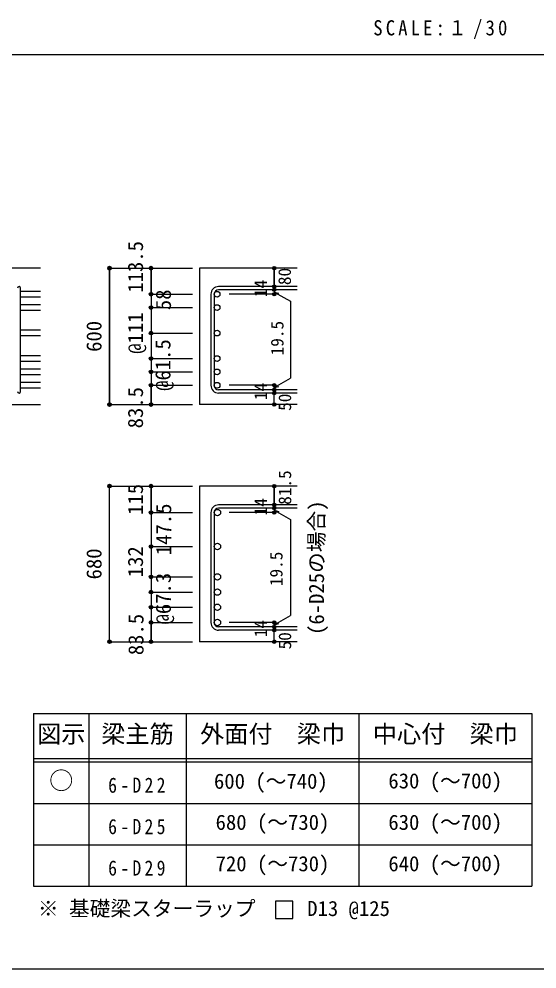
# Model space of a CAD drawing. Units: millimetres at full size, sheet at 1:30, with parts at other scales. Extents: x -5973 to 5954, y -4195 to 4201.
# Drawn here: x 1384 to 3633, y -4195 to -67 of the extents above; entities that cross this region are included whole.
import ezdxf
from ezdxf.enums import TextEntityAlignment as Align

# ---------------------------------------------------------------- set-up
doc = ezdxf.new("R2010")
doc.units = ezdxf.units.MM
doc.header["$LTSCALE"] = 30
doc.header["$PDMODE"] = 32
doc.header["$PDSIZE"] = 15
for name, color, linetype in [('0-1', 2, 'Continuous'), ('0-5', 7, 'Continuous'), ('0-6', 7, 'Continuous'), ('0-D', 4, 'Continuous'), ('6-7_文字', 7, 'Continuous'), ('6-E_枠', 7, 'Continuous'), ('F-0_枠', 6, 'Continuous')]:
    doc.layers.add(name, color=color, linetype=linetype)
doc.styles.add('ＭＳ ゴシック', font='')
doc.styles.get('ＭＳ ゴシック').set_extended_font_data('MS Gothic')

msp = doc.modelspace()

# ---------------------------------------------------------------- linework, layer by layer
at = {"layer": '0-1'}
for p, q in [((1477.44, -1149.89), (27.44, -1149.89)), ((2592.44, -1149.89), (2167.44, -1149.89)), ((2167.44, -1149.89), (2167.44, -1742.39)), ((1077.44, -1742.39), (1477.44, -1742.39)), ((2592.44, -1742.39), (2167.44, -1742.39)), ((2592.44, -2096.97), (2167.44, -2096.97)), ((2167.44, -2096.97), (2167.44, -2772.97)), ((2592.44, -2772.97), (2167.44, -2772.97))]:
    msp.add_line(p, q, dxfattribs=at)
at = {"layer": '0-5', "color": 4}
for p, q in [((1957.44, -1149.89), (1957.44, -1263.32)), ((1957.44, -1263.32), (1957.44, -1321.32)), ((1957.44, -1321.32), (1957.44, -1658.89)), ((1957.44, -2096.97), (1957.44, -2210.4)), ((1957.44, -2210.4), (1957.44, -2268.4)), ((1957.44, -2268.4), (1957.44, -2689.47))]:
    msp.add_line(p, q, dxfattribs=at)
at = {"layer": '0-5'}
for p, q in [((1477.44, -1250.82), (1391.44, -1250.82)), ((1477.44, -1275.82), (1391.44, -1275.82)), ((1477.44, -1308.82), (1391.44, -1308.82)), ((1477.44, -1333.82), (1391.44, -1333.82)), ((1477.44, -1419.61), (1391.44, -1419.61)), ((1477.44, -1444.61), (1391.44, -1444.61)), ((1477.44, -1530.39), (1391.44, -1530.39)), ((1477.44, -1555.39), (1391.44, -1555.39)), ((1477.44, -1588.39), (1391.44, -1588.39)), ((1477.44, -1613.39), (1391.44, -1613.39)), ((1477.44, -1646.39), (1391.44, -1646.39)), ((1477.44, -1671.39), (1391.44, -1671.39))]:
    msp.add_line(p, q, dxfattribs=at)
at = {"layer": '0-5', "color": 3}
for centre, radius in [((2243.94, -1263.32), 12.5), ((2243.94, -1321.32), 12.5), ((2243.94, -1432.11), 12.5), ((2243.94, -1542.89), 12.5), ((2243.94, -1600.89), 12.5), ((2243.94, -1658.89), 12.5), ((2245.44, -2211.9), 14), ((2245.44, -2359.47), 14), ((2245.44, -2491.47), 14), ((2245.44, -2557.47), 14), ((2245.44, -2623.47), 14), ((2245.44, -2689.47), 14)]:
    msp.add_circle(centre, radius, dxfattribs=at)
at = {"layer": '0-5'}
for p in [(1957.44, -1149.89), (1957.44, -1263.32), (1957.44, -1321.32), (1957.44, -1432.11), (1957.44, -1542.89), (1957.44, -1600.89), (1957.44, -1658.89), (1957.44, -2096.97), (1957.44, -2211.9), (1957.44, -2359.47), (1957.44, -2491.47), (1957.44, -2557.47), (1957.44, -2623.47), (1957.44, -2689.47)]:
    msp.add_point(p, dxfattribs=at)
at = {"layer": '0-6'}
for p, q in [((1391.44, -1685.39), (1391.44, -1236.82)), ((2592.44, -1229.82), (2250.94, -1229.82)), ((2217.44, -1263.32), (2217.44, -1658.89)), ((2231.44, -1263.32), (2231.44, -1658.89)), ((2592.44, -1243.82), (2250.94, -1243.82)), ((2592.44, -1678.39), (2250.94, -1678.39)), ((2592.44, -1692.39), (2250.94, -1692.39)), ((2592.44, -2178.4), (2250.94, -2178.4)), ((2217.44, -2211.9), (2217.44, -2689.47)), ((2231.44, -2211.9), (2231.44, -2689.47)), ((2592.44, -2192.4), (2250.94, -2192.4)), ((2592.44, -2708.97), (2250.94, -2708.97)), ((2592.44, -2722.97), (2250.94, -2722.97))]:
    msp.add_line(p, q, dxfattribs=at)
for centre, radius, start, end in [((1384.44, -1236.82), 7, 0, 180), ((2250.94, -1263.32), 33.5, 90, 180), ((2250.94, -1263.32), 19.5, 90, 180), ((1384.44, -1685.39), 7, 180, 0), ((2250.94, -1658.89), 33.5, 180, 270), ((2250.94, -1658.89), 19.5, 180, 270), ((2250.94, -2211.9), 33.5, 90, 180), ((2250.94, -2211.9), 19.5, 90, 180), ((2250.94, -2689.47), 33.5, 180, 270), ((2250.94, -2689.47), 19.5, 180, 270)]:
    msp.add_arc(centre, radius, start, end, dxfattribs=at)
at = {"layer": '0-D'}
for p, q in [((1777.44, -1149.89), (1957.44, -1149.89)), ((1777.44, -1149.89), (1957.44, -1149.89)), ((1777.44, -1742.39), (1777.44, -1149.89)), ((1777.44, -1149.89), (1777.44, -1742.39)), ((1957.44, -1149.89), (2137.44, -1149.89)), ((1957.44, -1149.89), (2137.44, -1149.89)), ((1957.44, -1149.89), (1957.44, -1263.32)), ((1957.44, -1263.32), (1957.44, -1149.89)), ((2492.44, -1243.82), (2492.44, -1229.82)), ((1957.44, -1263.32), (2137.44, -1263.32)), ((1957.44, -1263.32), (1957.44, -1343.39)), ((1957.44, -1263.32), (2137.44, -1263.32)), ((2492.44, -1263.32), (2296.35, -1263.32)), ((2492.44, -1243.82), (2492.44, -1263.32)), ((2492.44, -1253.57), (2511.76, -1258.75)), ((2492.44, -1253.57), (2562.5, -1294.02)), ((2562.5, -1294.02), (2562.5, -1628.2)), ((1957.44, -1321.32), (2137.44, -1321.32)), ((1957.44, -1343.39), (1957.44, -1658.89)), ((1957.44, -1432.11), (2137.44, -1432.11)), ((1957.44, -1542.89), (2137.44, -1542.89)), ((1957.44, -1600.89), (2137.44, -1600.89)), ((2492.44, -1668.64), (2562.5, -1628.2)), ((1957.44, -1658.89), (2137.44, -1658.89)), ((1957.44, -1658.89), (1957.44, -1742.39)), ((1957.44, -1742.39), (1957.44, -1658.89)), ((2492.44, -1658.89), (2296.35, -1658.89)), ((2492.44, -1678.39), (2492.44, -1658.89)), ((2492.44, -1668.64), (2511.76, -1663.47)), ((2492.44, -1692.39), (2492.44, -1678.39)), ((2492.44, -1742.39), (2492.44, -1692.39)), ((1777.44, -1742.39), (1957.44, -1742.39)), ((1957.44, -1742.39), (2137.44, -1742.39)), ((1777.44, -2096.97), (1957.44, -2096.97)), ((1777.44, -2096.97), (1957.44, -2096.97)), ((1777.44, -2772.97), (1777.44, -2096.97)), ((1777.44, -2772.97), (1777.44, -2096.97)), ((1957.44, -2096.97), (2137.44, -2096.97)), ((1957.44, -2096.97), (2137.44, -2096.97)), ((2492.44, -2192.4), (2492.44, -2178.4)), ((1957.44, -2210.4), (1957.44, -2290.47)), ((1957.44, -2211.9), (2137.44, -2211.9)), ((1957.44, -2211.9), (2137.44, -2211.9)), ((2492.44, -2211.9), (2296.35, -2211.9)), ((2492.44, -2192.4), (2492.44, -2211.9)), ((2492.44, -2202.15), (2511.76, -2207.33)), ((2492.44, -2202.15), (2562.5, -2242.6)), ((2562.5, -2242.6), (2562.5, -2658.77)), ((1957.44, -2290.47), (1957.44, -2689.47)), ((1957.44, -2359.47), (2137.44, -2359.47)), ((1957.44, -2359.47), (1957.44, -2689.47)), ((1957.44, -2491.47), (2137.44, -2491.47)), ((1957.44, -2557.47), (2137.44, -2557.47)), ((1957.44, -2623.47), (2137.44, -2623.47)), ((2492.44, -2699.22), (2562.5, -2658.77)), ((1957.44, -2689.47), (2137.44, -2689.47)), ((1957.44, -2689.47), (1957.44, -2772.97)), ((1957.44, -2772.97), (1957.44, -2689.47)), ((2492.44, -2689.47), (2296.35, -2689.47)), ((2492.44, -2708.97), (2492.44, -2689.47)), ((2492.44, -2699.22), (2511.76, -2694.05)), ((2492.44, -2722.97), (2492.44, -2708.97)), ((2492.44, -2772.97), (2492.44, -2722.97)), ((1777.44, -2772.97), (1957.44, -2772.97)), ((1957.44, -2772.97), (2137.44, -2772.97))]:
    msp.add_line(p, q, dxfattribs=at)
for points in [[(2492.44, -1149.89), (2492.44, -1229.82), (2492.44, -1149.89)], [(1957.44, -2096.97), (1957.44, -2210.4), (1957.44, -2096.97)], [(1957.44, -2096.97), (1957.44, -2211.9), (1957.44, -2359.47)], [(2492.44, -2096.97), (2492.44, -2178.4), (2492.44, -2096.97)]]:
    msp.add_lwpolyline(points, dxfattribs=at)
for centre, radius in [((1777.44, -1149.89), 8), ((1777.44, -1149.89), 7.2), ((1777.44, -1149.89), 6.4), ((1777.44, -1149.89), 5.6), ((1777.44, -1149.89), 4.8), ((1777.44, -1149.89), 4), ((1777.44, -1149.89), 3.2), ((1777.44, -1149.89), 2.4), ((1777.44, -1149.89), 1.6), ((1777.44, -1149.89), 0.8), ((1957.44, -1149.89), 8), ((1957.44, -1149.89), 7.2), ((1957.44, -1149.89), 6.4), ((1957.44, -1149.89), 5.6), ((1957.44, -1149.89), 4.8), ((1957.44, -1149.89), 4), ((1957.44, -1149.89), 3.2), ((1957.44, -1149.89), 2.4), ((1957.44, -1149.89), 1.6), ((1957.44, -1149.89), 0.8), ((2492.44, -1149.89), 4), ((2492.44, -1149.89), 3.6), ((2492.44, -1149.89), 3.2), ((2492.44, -1149.89), 2.8), ((2492.44, -1149.89), 2.4), ((2492.44, -1149.89), 2), ((2492.44, -1149.89), 1.6), ((2492.44, -1149.89), 1.2), ((2492.44, -1149.89), 0.8), ((2492.44, -1149.89), 0.4), ((2492.44, -1229.82), 4), ((2492.44, -1229.82), 3.6), ((2492.44, -1229.82), 3.2), ((2492.44, -1229.82), 2.8), ((2492.44, -1229.82), 2.4), ((2492.44, -1229.82), 2), ((2492.44, -1229.82), 1.6), ((2492.44, -1229.82), 1.2), ((2492.44, -1229.82), 0.8), ((2492.44, -1229.82), 0.4), ((1957.44, -1263.32), 8), ((1957.44, -1263.32), 7.2), ((1957.44, -1263.32), 6.4), ((1957.44, -1263.32), 5.6), ((1957.44, -1263.32), 4.8), ((1957.44, -1263.32), 4), ((1957.44, -1263.32), 3.2), ((1957.44, -1263.32), 2.4), ((1957.44, -1263.32), 1.6), ((1957.44, -1263.32), 0.8), ((2492.44, -1243.82), 4), ((2492.44, -1263.32), 4), ((2492.44, -1243.82), 3.6), ((2492.44, -1263.32), 3.6), ((2492.44, -1243.82), 3.2), ((2492.44, -1263.32), 3.2), ((2492.44, -1243.82), 2.8), ((2492.44, -1263.32), 2.8), ((2492.44, -1243.82), 2.4), ((2492.44, -1263.32), 2.4), ((2492.44, -1243.82), 2), ((2492.44, -1263.32), 2), ((2492.44, -1243.82), 1.6), ((2492.44, -1263.32), 1.6), ((2492.44, -1243.82), 1.2), ((2492.44, -1263.32), 1.2), ((2492.44, -1243.82), 0.8), ((2492.44, -1263.32), 0.8), ((2492.44, -1243.82), 0.4), ((2492.44, -1263.32), 0.4), ((1957.44, -1321.32), 8), ((1957.44, -1321.32), 7.2), ((1957.44, -1321.32), 6.4), ((1957.44, -1321.32), 5.6), ((1957.44, -1321.32), 4.8), ((1957.44, -1321.32), 4), ((1957.44, -1321.32), 3.2), ((1957.44, -1321.32), 2.4), ((1957.44, -1321.32), 1.6), ((1957.44, -1321.32), 0.8), ((1957.44, -1432.11), 8), ((1957.44, -1432.11), 7.2), ((1957.44, -1432.11), 6.4), ((1957.44, -1432.11), 5.6), ((1957.44, -1432.11), 4.8), ((1957.44, -1432.11), 4), ((1957.44, -1432.11), 3.2), ((1957.44, -1432.11), 2.4), ((1957.44, -1432.11), 1.6), ((1957.44, -1432.11), 0.8), ((1957.44, -1542.89), 8), ((1957.44, -1542.89), 7.2), ((1957.44, -1542.89), 6.4), ((1957.44, -1542.89), 5.6), ((1957.44, -1542.89), 4.8), ((1957.44, -1542.89), 4), ((1957.44, -1542.89), 3.2), ((1957.44, -1542.89), 2.4), ((1957.44, -1542.89), 1.6), ((1957.44, -1542.89), 0.8), ((1957.44, -1600.89), 8), ((1957.44, -1600.89), 7.2), ((1957.44, -1600.89), 6.4), ((1957.44, -1600.89), 5.6), ((1957.44, -1600.89), 4.8), ((1957.44, -1600.89), 4), ((1957.44, -1600.89), 3.2), ((1957.44, -1600.89), 2.4), ((1957.44, -1600.89), 1.6), ((1957.44, -1600.89), 0.8), ((1957.44, -1658.89), 8), ((1957.44, -1658.89), 7.2), ((1957.44, -1658.89), 6.4), ((1957.44, -1658.89), 5.6), ((1957.44, -1658.89), 4.8), ((1957.44, -1658.89), 4), ((1957.44, -1658.89), 3.2), ((1957.44, -1658.89), 2.4), ((1957.44, -1658.89), 1.6), ((1957.44, -1658.89), 0.8), ((2492.44, -1658.89), 4), ((2492.44, -1678.39), 4), ((2492.44, -1692.39), 4), ((2492.44, -1658.89), 3.6), ((2492.44, -1678.39), 3.6), ((2492.44, -1692.39), 3.6), ((2492.44, -1658.89), 3.2), ((2492.44, -1678.39), 3.2), ((2492.44, -1692.39), 3.2), ((2492.44, -1658.89), 2.8), ((2492.44, -1678.39), 2.8), ((2492.44, -1692.39), 2.8), ((2492.44, -1658.89), 2.4), ((2492.44, -1678.39), 2.4), ((2492.44, -1692.39), 2.4), ((2492.44, -1658.89), 2), ((2492.44, -1678.39), 2), ((2492.44, -1692.39), 2), ((2492.44, -1658.89), 1.6), ((2492.44, -1678.39), 1.6), ((2492.44, -1692.39), 1.6), ((2492.44, -1658.89), 1.2), ((2492.44, -1678.39), 1.2), ((2492.44, -1692.39), 1.2), ((2492.44, -1658.89), 0.8), ((2492.44, -1678.39), 0.8), ((2492.44, -1692.39), 0.8), ((2492.44, -1658.89), 0.4), ((2492.44, -1678.39), 0.4), ((2492.44, -1692.39), 0.4), ((1777.44, -1742.39), 8), ((1777.44, -1742.39), 7.2), ((1777.44, -1742.39), 6.4), ((1777.44, -1742.39), 5.6), ((1777.44, -1742.39), 4.8), ((1777.44, -1742.39), 4), ((1777.44, -1742.39), 3.2), ((1777.44, -1742.39), 2.4), ((1777.44, -1742.39), 1.6), ((1777.44, -1742.39), 0.8), ((1957.44, -1742.39), 8), ((1957.44, -1742.39), 7.2), ((1957.44, -1742.39), 6.4), ((1957.44, -1742.39), 5.6), ((1957.44, -1742.39), 4.8), ((1957.44, -1742.39), 4), ((1957.44, -1742.39), 3.2), ((1957.44, -1742.39), 2.4), ((1957.44, -1742.39), 1.6), ((1957.44, -1742.39), 0.8), ((2492.44, -1742.39), 4), ((2492.44, -1742.39), 3.6), ((2492.44, -1742.39), 3.2), ((2492.44, -1742.39), 2.8), ((2492.44, -1742.39), 2.4), ((2492.44, -1742.39), 2), ((2492.44, -1742.39), 1.6), ((2492.44, -1742.39), 1.2), ((2492.44, -1742.39), 0.8), ((2492.44, -1742.39), 0.4), ((1777.44, -2096.97), 8), ((1777.44, -2096.97), 7.2), ((1777.44, -2096.97), 6.4), ((1777.44, -2096.97), 5.6), ((1777.44, -2096.97), 4.8), ((1777.44, -2096.97), 4), ((1777.44, -2096.97), 3.2), ((1777.44, -2096.97), 2.4), ((1777.44, -2096.97), 1.6), ((1777.44, -2096.97), 0.8), ((1957.44, -2096.97), 8), ((1957.44, -2096.97), 7.2), ((1957.44, -2096.97), 6.4), ((1957.44, -2096.97), 5.6), ((1957.44, -2096.97), 4.8), ((1957.44, -2096.97), 4), ((1957.44, -2096.97), 3.2), ((1957.44, -2096.97), 2.4), ((1957.44, -2096.97), 1.6), ((1957.44, -2096.97), 0.8), ((2492.44, -2096.97), 4), ((2492.44, -2096.97), 3.6), ((2492.44, -2096.97), 3.2), ((2492.44, -2096.97), 2.8), ((2492.44, -2096.97), 2.4), ((2492.44, -2096.97), 2), ((2492.44, -2096.97), 1.6), ((2492.44, -2096.97), 1.2), ((2492.44, -2096.97), 0.8), ((2492.44, -2096.97), 0.4), ((2492.44, -2178.4), 4), ((2492.44, -2178.4), 3.6), ((2492.44, -2178.4), 3.2), ((2492.44, -2178.4), 2.8), ((2492.44, -2178.4), 2.4), ((2492.44, -2178.4), 2), ((2492.44, -2178.4), 1.6), ((2492.44, -2178.4), 1.2), ((2492.44, -2178.4), 0.8), ((2492.44, -2178.4), 0.4), ((1957.44, -2211.9), 8), ((1957.44, -2211.9), 7.2), ((1957.44, -2211.9), 6.4), ((1957.44, -2211.9), 5.6), ((1957.44, -2211.9), 4.8), ((1957.44, -2211.9), 4), ((1957.44, -2211.9), 3.2), ((1957.44, -2211.9), 2.4), ((1957.44, -2211.9), 1.6), ((1957.44, -2211.9), 0.8), ((2492.44, -2192.4), 4), ((2492.44, -2211.9), 4), ((2492.44, -2192.4), 3.6), ((2492.44, -2211.9), 3.6), ((2492.44, -2192.4), 3.2), ((2492.44, -2211.9), 3.2), ((2492.44, -2192.4), 2.8), ((2492.44, -2211.9), 2.8), ((2492.44, -2192.4), 2.4), ((2492.44, -2211.9), 2.4), ((2492.44, -2192.4), 2), ((2492.44, -2211.9), 2), ((2492.44, -2192.4), 1.6), ((2492.44, -2211.9), 1.6), ((2492.44, -2192.4), 1.2), ((2492.44, -2211.9), 1.2), ((2492.44, -2192.4), 0.8), ((2492.44, -2211.9), 0.8), ((2492.44, -2192.4), 0.4), ((2492.44, -2211.9), 0.4), ((1957.44, -2359.47), 8), ((1957.44, -2359.47), 7.2), ((1957.44, -2359.47), 6.4), ((1957.44, -2359.47), 5.6), ((1957.44, -2359.47), 4.8), ((1957.44, -2359.47), 4), ((1957.44, -2359.47), 3.2), ((1957.44, -2359.47), 2.4), ((1957.44, -2359.47), 1.6), ((1957.44, -2359.47), 0.8), ((1957.44, -2491.47), 8), ((1957.44, -2491.47), 7.2), ((1957.44, -2491.47), 6.4), ((1957.44, -2491.47), 5.6), ((1957.44, -2491.47), 4.8), ((1957.44, -2491.47), 4), ((1957.44, -2491.47), 3.2), ((1957.44, -2491.47), 2.4), ((1957.44, -2491.47), 1.6), ((1957.44, -2491.47), 0.8), ((1957.44, -2557.47), 8), ((1957.44, -2557.47), 7.2), ((1957.44, -2557.47), 6.4), ((1957.44, -2557.47), 5.6), ((1957.44, -2557.47), 4.8), ((1957.44, -2557.47), 4), ((1957.44, -2557.47), 3.2), ((1957.44, -2557.47), 2.4), ((1957.44, -2557.47), 1.6), ((1957.44, -2557.47), 0.8), ((1957.44, -2623.47), 8), ((1957.44, -2623.47), 7.2), ((1957.44, -2623.47), 6.4), ((1957.44, -2623.47), 5.6), ((1957.44, -2623.47), 4.8), ((1957.44, -2623.47), 4), ((1957.44, -2623.47), 3.2), ((1957.44, -2623.47), 2.4), ((1957.44, -2623.47), 1.6), ((1957.44, -2623.47), 0.8), ((1957.44, -2689.47), 8), ((1957.44, -2689.47), 7.2), ((1957.44, -2689.47), 6.4), ((1957.44, -2689.47), 5.6), ((1957.44, -2689.47), 4.8), ((1957.44, -2689.47), 4), ((1957.44, -2689.47), 3.2), ((1957.44, -2689.47), 2.4), ((1957.44, -2689.47), 1.6), ((1957.44, -2689.47), 0.8), ((2492.44, -2689.47), 4), ((2492.44, -2708.97), 4), ((2492.44, -2722.97), 4), ((2492.44, -2689.47), 3.6), ((2492.44, -2708.97), 3.6), ((2492.44, -2722.97), 3.6), ((2492.44, -2689.47), 3.2), ((2492.44, -2708.97), 3.2), ((2492.44, -2722.97), 3.2), ((2492.44, -2689.47), 2.8), ((2492.44, -2708.97), 2.8), ((2492.44, -2722.97), 2.8), ((2492.44, -2689.47), 2.4), ((2492.44, -2708.97), 2.4), ((2492.44, -2722.97), 2.4), ((2492.44, -2689.47), 2), ((2492.44, -2708.97), 2), ((2492.44, -2722.97), 2), ((2492.44, -2689.47), 1.6), ((2492.44, -2708.97), 1.6), ((2492.44, -2722.97), 1.6), ((2492.44, -2689.47), 1.2), ((2492.44, -2708.97), 1.2), ((2492.44, -2722.97), 1.2), ((2492.44, -2689.47), 0.8), ((2492.44, -2708.97), 0.8), ((2492.44, -2722.97), 0.8), ((2492.44, -2689.47), 0.4), ((2492.44, -2708.97), 0.4), ((2492.44, -2722.97), 0.4), ((1777.44, -2772.97), 8), ((1777.44, -2772.97), 7.2), ((1957.44, -2772.97), 8), ((1957.44, -2772.97), 7.2), ((1777.44, -2772.97), 6.4), ((1777.44, -2772.97), 5.6), ((1777.44, -2772.97), 4.8), ((1777.44, -2772.97), 4), ((1777.44, -2772.97), 3.2), ((1777.44, -2772.97), 2.4), ((1777.44, -2772.97), 1.6), ((1777.44, -2772.97), 0.8), ((1957.44, -2772.97), 6.4), ((1957.44, -2772.97), 5.6), ((1957.44, -2772.97), 4.8), ((1957.44, -2772.97), 4), ((1957.44, -2772.97), 3.2), ((1957.44, -2772.97), 2.4), ((1957.44, -2772.97), 1.6), ((1957.44, -2772.97), 0.8), ((2492.44, -2772.97), 4), ((2492.44, -2772.97), 3.6), ((2492.44, -2772.97), 3.2), ((2492.44, -2772.97), 2.8), ((2492.44, -2772.97), 2.4), ((2492.44, -2772.97), 2), ((2492.44, -2772.97), 1.6), ((2492.44, -2772.97), 1.2), ((2492.44, -2772.97), 0.8), ((2492.44, -2772.97), 0.4)]:
    msp.add_circle(centre, radius, dxfattribs=at)
at = {"layer": '0-D', "color": 7}
for p in [(1777.44, -1149.89), (1957.44, -1149.89), (2492.44, -1149.89), (2492.44, -1229.82), (2492.44, -1243.82), (1957.44, -1263.32), (2492.44, -1263.32), (1957.44, -1321.32), (1957.44, -1432.11), (1957.44, -1542.89), (1957.44, -1600.89), (1957.44, -1658.89), (2492.44, -1658.89), (2492.44, -1658.89), (2492.44, -1678.39), (2492.44, -1692.39), (1777.44, -1742.39), (1957.44, -1742.39), (2492.44, -1742.39), (1777.44, -2096.97), (1957.44, -2096.97), (2492.44, -2096.97), (2492.44, -2178.4), (2492.44, -2192.4), (1957.44, -2211.9), (2492.44, -2211.9), (1957.44, -2359.47), (1957.44, -2491.47), (1957.44, -2557.47), (1957.44, -2623.47), (1957.44, -2689.47), (2492.44, -2689.47), (2492.44, -2708.97), (2492.44, -2722.97), (1777.44, -2772.97), (1957.44, -2772.97), (2492.44, -2772.97)]:
    msp.add_point(p, dxfattribs=at)
at = {"layer": '6-7_文字'}
msp.add_lwpolyline([(2497.69, -3975.2), (2572.69, -3975.2), (2572.69, -3900.2), (2497.69, -3900.2)], close=True, dxfattribs=at)
at = {"layer": '6-E_枠', "color": 3}
for p, q in [((1447.71, -3085.43), (1447.71, -3835.43)), ((1447.71, -3085.43), (3610.24, -3085.43)), ((3610.24, -3085.43), (3610.24, -3835.43)), ((1447.71, -3835.43), (3610.24, -3835.43))]:
    msp.add_line(p, q, dxfattribs=at)
at = {"layer": '6-E_枠'}
for p, q in [((1687.71, -3085.43), (1687.71, -3835.43)), ((2110.24, -3085.43), (2110.24, -3835.43)), ((2860.24, -3085.43), (2860.24, -3835.43)), ((1447.71, -3280.43), (3610.24, -3280.43)), ((1447.71, -3295.43), (3610.24, -3295.43)), ((1447.71, -3475.43), (3610.24, -3475.43)), ((1447.71, -3655.43), (3610.24, -3655.43))]:
    msp.add_line(p, q, dxfattribs=at)
at = {"layer": 'F-0_枠', "color": 2}
msp.add_line((-5972.88, -222.05), (3723.6, -222.05), dxfattribs=at)
at = {"layer": 'F-0_枠'}
msp.add_line((5954.1, -4195.24), (-5972.88, -4195.24), dxfattribs=at)

# ---------------------------------------------------------------- texts
at = {"layer": '0-D', "style": 'ＭＳ ゴシック'}
for s, height, p in [('113.5', 65.98, (1942.44, -1256.32)), ('80', 54.99, (2581.33, -1223.49)), ('14', 54.99, (2477.21, -1275.26)), ('58', 65.98, (2063.82, -1332.37)), ('@111', 65.98, (1942.44, -1522.11)), ('600', 65.98, (1762.44, -1513.64)), ('19.5', 54.99, (2549.04, -1528.7)), ('@61.5', 65.98, (2061.64, -1683.13)), ('14', 54.99, (2477.18, -1723.07)), ('83.5', 65.98, (1942.44, -1845.89)), ('50', 54.99, (2582.18, -1769.97)), ('81.5', 54.99, (2582.39, -2178.13)), ('115', 65.98, (1942.44, -2221.94)), ('147.5', 65.98, (2065.01, -2397.06)), ('14', 54.99, (2477.21, -2223.84)), ('680', 65.98, (1762.44, -2502.47)), ('132', 65.98, (1942.44, -2492.97)), ('19.5', 54.99, (2544.84, -2531.36)), ('@67.3', 65.98, (2063.58, -2698.23)), ('83.5', 65.98, (1944.6, -2831.49)), ('14', 54.99, (2477.18, -2753.65)), ('50', 54.99, (2582.44, -2806.47))]:
    msp.add_text(s, height=height, rotation=90, dxfattribs=at).set_placement(p, align=Align.BOTTOM_LEFT)
at = {"layer": '6-7_文字', "style": 'ＭＳ ゴシック'}
msp.add_text('(6-D25の場合)', height=65.98, rotation=90, dxfattribs=at).set_placement((2728.37, -2743.68), align=Align.BOTTOM_LEFT)
at = {"layer": '6-7_文字', "color": 2, "style": 'ＭＳ ゴシック'}
for s, p in [('図示', (1462.71, -3235.43)), ('梁主筋', (1741.48, -3235.43)), ('外面付\u3000梁巾', (2170.24, -3235.43)), ('中心付\u3000梁巾', (2920.24, -3235.43)), ('○', (1515.21, -3437.93))]:
    msp.add_text(s, height=76.98, dxfattribs=at).set_placement(p, align=Align.BOTTOM_LEFT)
at = {"layer": '6-7_文字', "style": 'ＭＳ ゴシック'}
for s, p in [('600 (～740)', (2230.71, -3431.92)), ('630 (～700)', (2987.74, -3430.43)), ('680 (～730)', (2237.74, -3610.43)), ('630 (～700)', (2987.74, -3610.43)), ('720 (～730)', (2237.74, -3790.43)), ('640 (～700)', (2987.74, -3790.43)), ('※ 基礎梁スターラップ     D13 @125', (1466.27, -3985.01))]:
    msp.add_text(s, height=65.98, dxfattribs=at).set_placement(p, align=Align.BOTTOM_LEFT)
at = {"layer": '6-7_文字', "color": 2, "insert": (2922.26, -154.55), "char_height": 65.98, "attachment_point": 7, "style": 'ＭＳ ゴシック'}
msp.add_mtext('\\T1.34;\\W0.9;SCALE:１/30', dxfattribs=at)
at = {"layer": '6-7_文字', "char_height": 65.98, "attachment_point": 7, "style": 'ＭＳ ゴシック'}
for s, insert in [('\\T1.38;\\W0.85;6-D22', (1771.48, -3430.43)), ('\\T1.38;\\W0.85;6-D25', (1771.48, -3610.43)), ('\\T1.38;\\W0.85;6-D29', (1771.48, -3790.43))]:
    msp.add_mtext(s, dxfattribs=dict(at, insert=insert))

doc.saveas('drawing.dxf')
